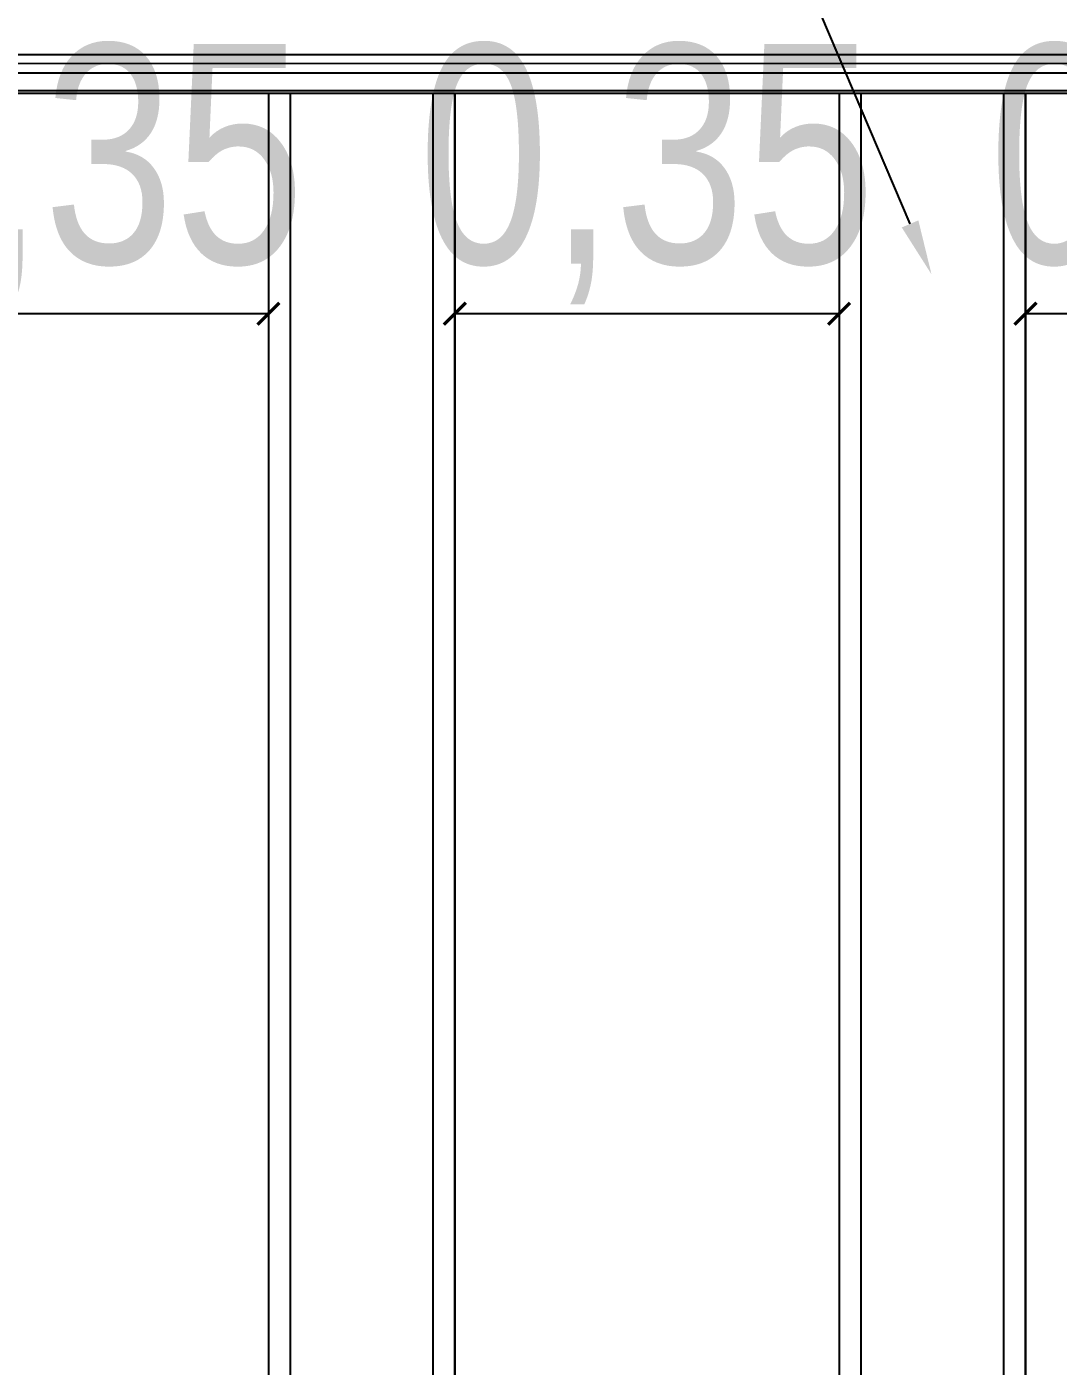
# Model space of a CAD drawing. Header units: inches. Extents: x -279 to 561, y -345 to 342.
# Drawn here: x -224.416 to -223.477, y 58.618 to 59.838 of the extents above; entities that cross this region are included whole.
import ezdxf
from ezdxf import colors
from ezdxf.entities.mleader import LeaderData, LeaderLine
from ezdxf.math import Vec2, Vec3

# ---------------------------------------------------------------- set-up
doc = ezdxf.new("R2010")
doc.units = ezdxf.units.IN
doc.header["$LTSCALE"] = 0.5
doc.header["$MEASUREMENT"] = 0
for name, color, linetype in [('LIGHT', 2, 'Continuous'), ('TEXT', 3, 'Continuous'), ('WAL', 7, 'Continuous'), ('WATER', 50, 'Continuous')]:
    doc.layers.add(name, color=color, linetype=linetype)
doc.styles.add('ROM', font='AGENCYR.TTF', dxfattribs={"width": 0.8})
doc.styles.get("Standard").update_dxf_attribs({"font": 'arial.ttf'})
doc.dimstyles.new('Copy(9) of ISO-25', dxfattribs={"dimtxt": 0.2, "dimasz": 0.02, "dimexe": 0.05, "dimexo": 0.05, "dimgap": 0.02, "dimtad": 1, "dimtxsty": 'ROM', "dimblk": 'ARCHTICK', "dimcen": 0.03, "dimse1": 1, "dimse2": 1, "dimclrd": 248, "dimclrt": 248, "dimadec": 0, "dimazin": 0, "dimtfac": 1, "dimtmove": 0, "dimatfit": 3, "dimldrblk": 'DOT', "dimfxl": 1, "dimarcsym": 0})

# ---------------------------------------------------------------- blocks, each defined once
blk = doc.blocks.new('_ArchTick')
at = {"color": 0, "linetype": 'ByBlock', "const_width": 0.15}
blk.add_lwpolyline([(-0.5, -0.5), (0.5, 0.5)], dxfattribs=at)
blk = doc.blocks.new('*D598')
at = {"layer": 'Defpoints', "color": 0, "transparency": 16777216}
for p in [(-224.5463, 59.5811), (-224.5463, 59.577), (-224.1963, 59.5811)]:
    blk.add_point(p, dxfattribs=at)
at = {"layer": 'WAL', "color": 248, "lineweight": -2, "transparency": 16777216}
blk.add_line((-224.1963, 59.577), (-224.5463, 59.577), dxfattribs=at)
at = {"layer": 'WAL', "color": 248, "lineweight": -2, "transparency": 16777216, "xscale": 0.02, "yscale": 0.02, "zscale": 0.02, "rotation": 180}
blk.add_blockref('_ArchTick', (-224.5463, 59.577), dxfattribs=at)
at = {"layer": 'WAL', "color": 248, "lineweight": -2, "transparency": 16777216, "xscale": 0.02, "yscale": 0.02, "zscale": 0.02}
blk.add_blockref('_ArchTick', (-224.1963, 59.577), dxfattribs=at)
at = {"layer": 'WAL', "color": 248, "transparency": 16777216, "insert": (-224.3713, 59.7041), "char_height": 0.2, "attachment_point": 5, "style": 'ROM'}
blk.add_mtext('0,35', dxfattribs=at)
blk = doc.blocks.new('_DOT')
at = {"color": 0, "linetype": 'ByBlock'}
blk.add_line((-0.5, 0), (-1, 0), dxfattribs=at)
at = {"color": 0, "linetype": 'ByBlock', "const_width": 0.5}
blk.add_lwpolyline([(-0.25, 0, 1), (0.25, 0, 1)], format="xyb", close=True, dxfattribs=at)
blk = doc.blocks.new('*D599')
at = {"layer": 'Defpoints', "color": 0, "transparency": 16777216}
for p in [(-223.5063, 59.5811), (-223.5063, 59.577), (-223.1563, 59.5811)]:
    blk.add_point(p, dxfattribs=at)
at = {"layer": 'WAL', "color": 248, "lineweight": -2, "transparency": 16777216}
blk.add_line((-223.1563, 59.577), (-223.5063, 59.577), dxfattribs=at)
at = {"layer": 'WAL', "color": 248, "lineweight": -2, "transparency": 16777216, "xscale": 0.02, "yscale": 0.02, "zscale": 0.02, "rotation": 180}
blk.add_blockref('_ArchTick', (-223.5063, 59.577), dxfattribs=at)
at = {"layer": 'WAL', "color": 248, "lineweight": -2, "transparency": 16777216, "xscale": 0.02, "yscale": 0.02, "zscale": 0.02}
blk.add_blockref('_ArchTick', (-223.1563, 59.577), dxfattribs=at)
at = {"layer": 'WAL', "color": 248, "transparency": 16777216, "insert": (-223.3313, 59.7041), "char_height": 0.2, "attachment_point": 5, "style": 'ROM'}
blk.add_mtext('0,35', dxfattribs=at)
blk = doc.blocks.new('*D600')
at = {"layer": 'Defpoints', "color": 0, "transparency": 16777216}
for p in [(-224.0263, 59.5811), (-224.0263, 59.577), (-223.6763, 59.5811)]:
    blk.add_point(p, dxfattribs=at)
at = {"layer": 'WAL', "color": 248, "lineweight": -2, "transparency": 16777216}
blk.add_line((-223.6763, 59.577), (-224.0263, 59.577), dxfattribs=at)
at = {"layer": 'WAL', "color": 248, "lineweight": -2, "transparency": 16777216, "xscale": 0.02, "yscale": 0.02, "zscale": 0.02, "rotation": 180}
blk.add_blockref('_ArchTick', (-224.0263, 59.577), dxfattribs=at)
at = {"layer": 'WAL', "color": 248, "lineweight": -2, "transparency": 16777216, "xscale": 0.02, "yscale": 0.02, "zscale": 0.02}
blk.add_blockref('_ArchTick', (-223.6763, 59.577), dxfattribs=at)
at = {"layer": 'WAL', "color": 248, "transparency": 16777216, "insert": (-223.8513, 59.7041), "char_height": 0.2, "attachment_point": 5, "style": 'ROM'}
blk.add_mtext('0,35', dxfattribs=at)

msp = doc.modelspace()

# ---------------------------------------------------------------- linework, layer by layer
for p, q in [((-224.1963, 59.7781), (-224.1963, 57.4281)), ((-224.1963, 59.7781), (-224.1963, 58.9521)), ((-224.0463, 59.7781), (-224.0463, 57.4281)), ((-224.0263, 59.7781), (-224.0263, 57.4281)), ((-224.0263, 59.7781), (-224.0263, 57.4281)), ((-224.0263, 59.7781), (-224.0263, 57.4281)), ((-223.6763, 59.7781), (-223.6763, 57.4281)), ((-223.6763, 59.7781), (-223.6763, 59.4617)), ((-223.5263, 59.7781), (-223.5263, 57.4281)), ((-223.5063, 59.7781), (-223.5063, 57.4281)), ((-223.5063, 59.7781), (-223.5063, 57.4281))]:
    msp.add_line(p, q)
for points in [[(-224.1763, 59.7781), (-224.1763, 57.4281)], [(-223.6563, 59.7781), (-223.6563, 57.4281)]]:
    msp.add_lwpolyline(points)
at = {"layer": 'LIGHT', "color": 4}
for points in [[(-224.1963, 59.7781), (-224.1963, 57.4281), (-224.0263, 57.4281), (-224.0263, 59.7781)], [(-223.6763, 59.7781), (-223.6763, 57.4281), (-223.5063, 57.4281), (-223.5063, 59.7781)]]:
    msp.add_lwpolyline(points, dxfattribs=at)
at = {"layer": 'WATER', "color": 7}
for p, q in [((-215.8658, 59.8129), (-229.648, 59.8129)), ((-216.2034, 59.7961), (-235.2348, 59.7961)), ((-215.8499, 59.8044), (-229.6327, 59.8052)), ((-215.8335, 59.7802), (-229.6157, 59.7802)), ((-229.6085, 59.7781), (-215.8318, 59.7781))]:
    msp.add_line(p, q, dxfattribs=at)

# ---------------------------------------------------------------- dimensions: what is measured, and where the dimension line sits
at = {"layer": 'WAL'}
for base, p1, p2, picture, middle in [((-224.5463, 59.577), (-224.1963, 59.5811), (-224.5463, 59.5811), '*D598', (-224.3713, 59.7041)), ((-224.0263, 59.577), (-223.6763, 59.5811), (-224.0263, 59.5811), '*D600', (-223.8513, 59.7041)), ((-223.5063, 59.577), (-223.1563, 59.5811), (-223.5063, 59.5811), '*D599', (-223.3313, 59.7041))]:
    dim = msp.add_linear_dim(base=base, p1=p1, p2=p2, dimstyle='Copy(9) of ISO-25', dxfattribs=at)
    dim.commit()
    dim.dimension.update_dxf_attribs({"geometry": picture, "text_midpoint": middle})

# ---------------------------------------------------------------- leaders
at = {"layer": 'TEXT', "color": 7, "lineweight": 15, "ltscale": 8e-05}
ml = msp.add_multileader_mtext('Standard', dxfattribs=at)
ml.set_content('{\\W0.8;MIRROR}', color=7)
ml.set_leader_properties()
ml.build(insert=Vec2(0, 0))
ml.multileader.update_dxf_attribs({"text_right_attachment_type": 6, "dogleg_length": 0.2, "arrow_head_size": 0.05})
ctx = ml.context
ctx.base_point, ctx.char_height, ctx.arrow_head_size, ctx.landing_gap_size, ctx.plane_origin = Vec3(-224.9146, 60.969), 0.07, 0.05, 0.09, Vec3(-226.1487, 63.7267)
ctx.right_attachment, ctx.text_align_type = 6, 1
notes = []
notes.append((ctx, [(0, (1, 1, 0), (-224.1484, 60.9206), (-1, 0), 0.2758, [(0, [(-223.592, 59.6128)], 0, [])])]))
ctx.mtext.insert, ctx.mtext.alignment, ctx.mtext.flow_direction = Vec3(-224.6694, 61.0046), 2, 5
for ctx, leaders in notes:
    for number, flags, end, landing, length, lines in leaders:
        leader = LeaderData()
        leader.index, (leader.has_last_leader_line, leader.has_dogleg_vector, leader.attachment_direction) = number, flags
        leader.last_leader_point, leader.dogleg_vector, leader.dogleg_length = Vec3(end), Vec3(landing), length
        for number, points, colour, breaks in lines:
            line = LeaderLine()
            line.index, line.vertices, line.color, line.breaks = number, Vec3.list(points), colors.encode_raw_color(colour), breaks
            leader.lines.append(line)
        ctx.leaders.append(leader)

doc.saveas('drawing.dxf')
